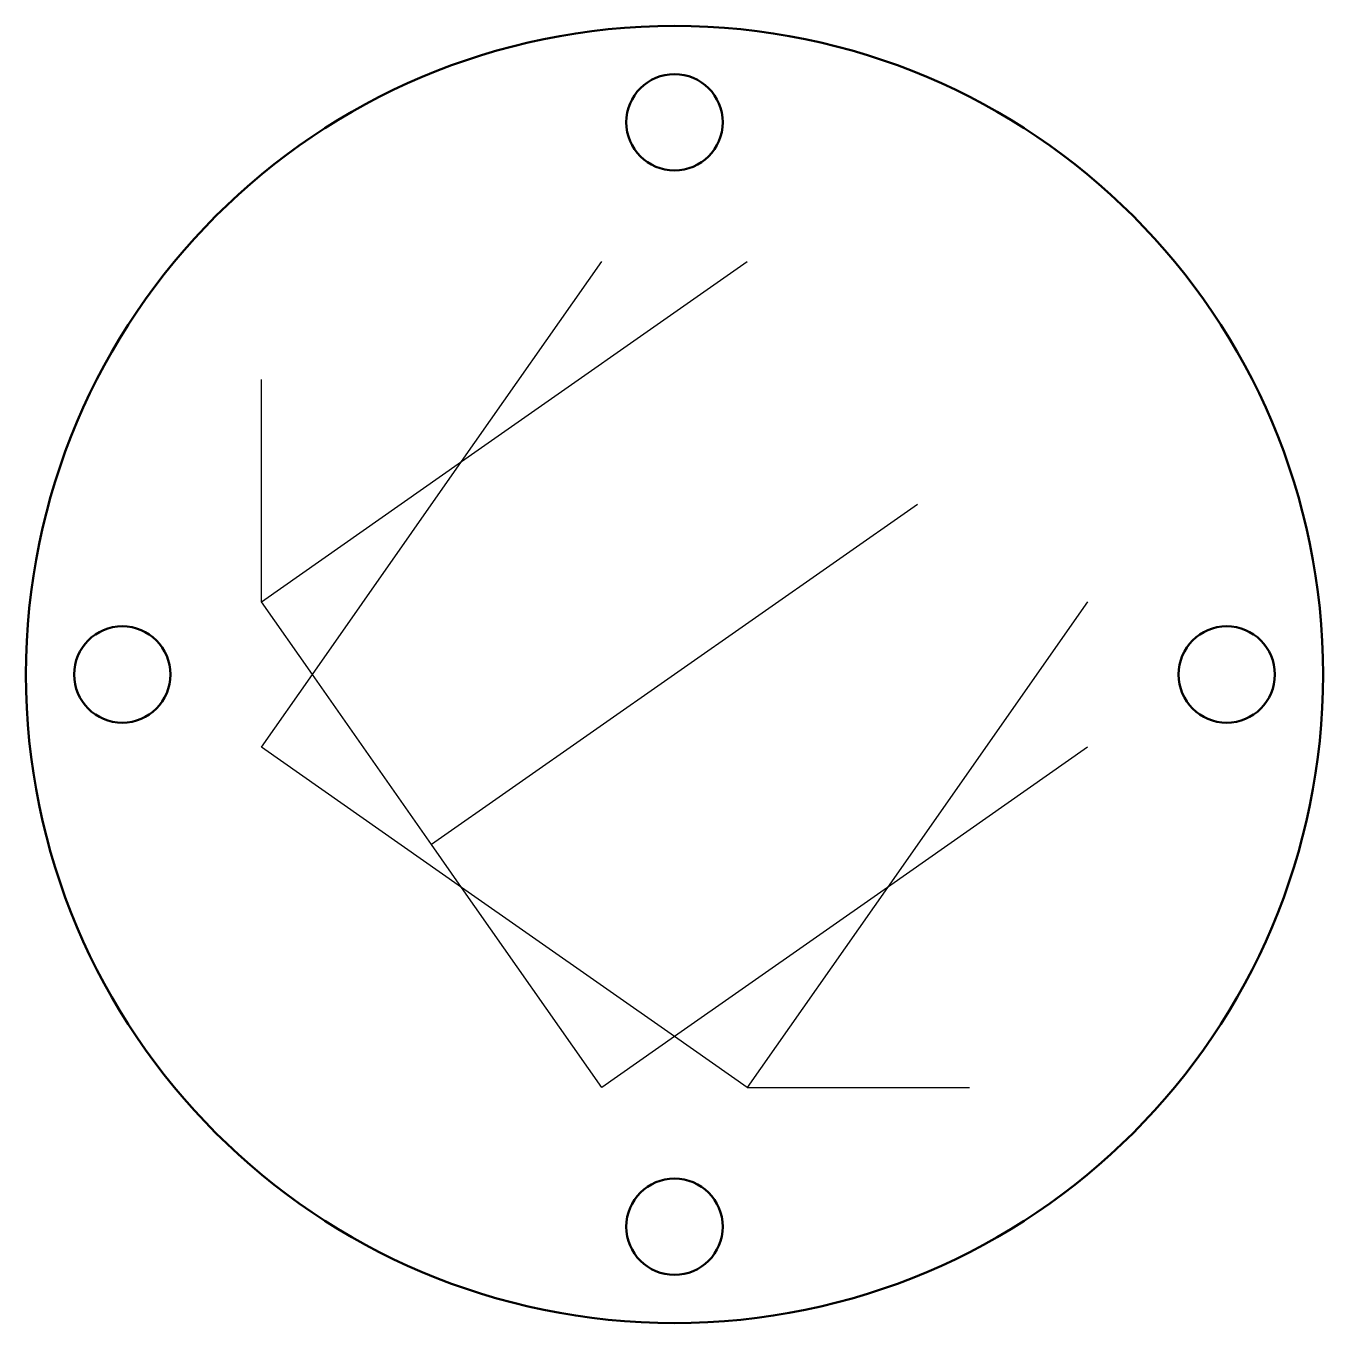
# Model space of a CAD drawing. Header units: millimetres. Extents: x 0 to 175, y 0 to 175.
import ezdxf

# ---------------------------------------------------------------- set-up
doc = ezdxf.new("R2010")
doc.units = ezdxf.units.MM
for name, color, linetype, lineweight in [('IV_INTERIOR_PROFILES', 7, 'Continuous', 50), ('IV_MARK_SURFACE_BACK', 91, 'Continuous', 25), ('IV_OUTER_PROFILE', 7, 'Continuous', 50)]:
    doc.layers.add(name, color=color, linetype=linetype, lineweight=lineweight)

msp = doc.modelspace()

# ---------------------------------------------------------------- linework, layer by layer
at = {"layer": 'IV_INTERIOR_PROFILES'}
for centre in [(87.5, 162), (13, 87.5), (162, 87.5), (87.5, 13)]:
    msp.add_circle(centre, 6.5, dxfattribs=at)
at = {"layer": 'IV_MARK_SURFACE_BACK'}
for p, q in [((58.78, 116.22), (97.32, 143.21)), ((58.78, 116.22), (77.68, 143.21)), ((31.79, 97.32), (31.79, 127.32)), ((31.79, 97.32), (58.78, 116.22)), ((38.67, 87.5), (58.78, 116.22)), ((120.27, 110.44), (54.73, 64.56)), ((38.67, 87.5), (31.79, 97.32)), ((143.21, 97.32), (116.22, 58.78)), ((31.79, 77.68), (38.67, 87.5)), ((54.73, 64.56), (38.67, 87.5)), ((58.78, 58.78), (31.79, 77.68)), ((143.21, 77.68), (116.22, 58.78)), ((58.78, 58.78), (54.73, 64.56)), ((77.68, 31.79), (58.78, 58.78)), ((87.5, 38.67), (58.78, 58.78)), ((116.22, 58.78), (87.5, 38.67)), ((116.22, 58.78), (97.32, 31.79)), ((87.5, 38.67), (77.68, 31.79)), ((97.32, 31.79), (87.5, 38.67)), ((97.32, 31.79), (127.32, 31.79))]:
    msp.add_line(p, q, dxfattribs=at)
at = {"layer": 'IV_OUTER_PROFILE'}
msp.add_circle((87.5, 87.5), 87.5, dxfattribs=at)

doc.saveas('drawing.dxf')
